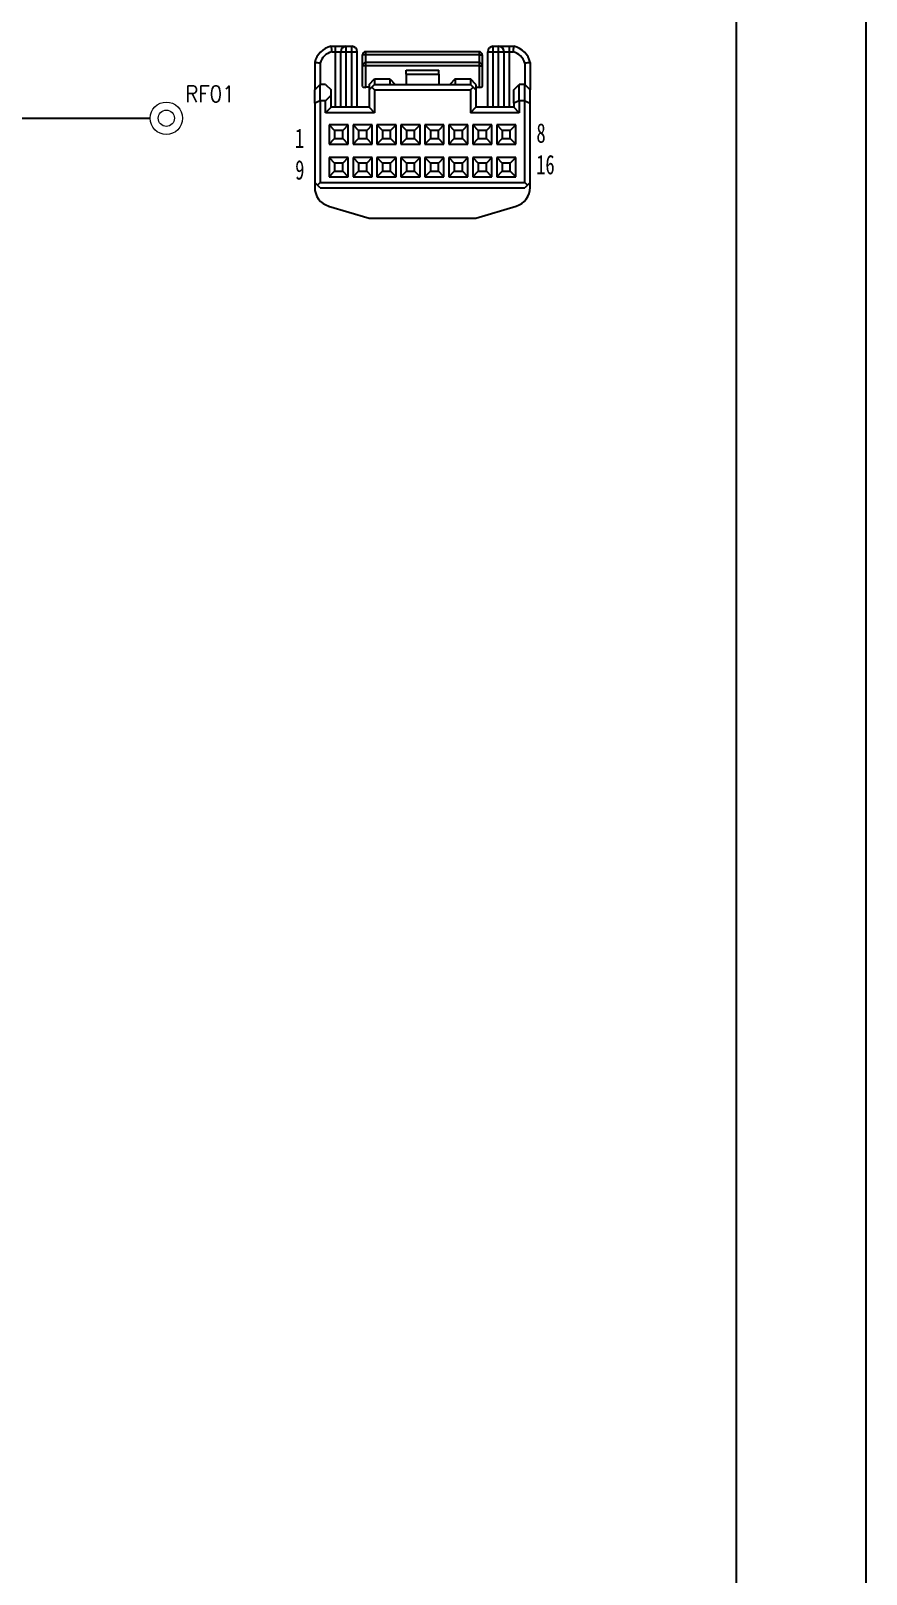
# Model space of a CAD drawing. Header units: inches. Extents: x 47316 to 59086, y 3141 to 11743.
# Drawn here: x 51902 to 52030.9, y 7289.7 to 7527.8 of the extents above; entities that cross this region are included whole.
import ezdxf

# ---------------------------------------------------------------- set-up
doc = ezdxf.new("R2010")
doc.units = ezdxf.units.IN
doc.header["$MEASUREMENT"] = 0
doc.layers.add('Drawing Frame', color=7, linetype='Continuous')
doc.styles.add('MtX_FangSong_GB2312', font='')
doc.styles.get("Standard").update_dxf_attribs({"font": ''})
doc.styles.get('MtX_FangSong_GB2312').set_extended_font_data('FangSong_GB2312')
doc.styles.get('Standard').set_extended_font_data('SimSun')
doc.linetypes.add('_VH_OTCON', pattern='A,0.0001,[7,VeSys.shx,S=0.1,R=0,X=0,Y=0],-0.4,[7,VeSys.shx,S=0.1,R=0,X=0,Y=0],-0.4,["X",Standard,S=1,R=0,X=-0.5,Y=-0.5],-0.0001,[7,VeSys.shx,S=0.1,R=0,X=0,Y=0],-0.4', length=1.2002)

msp = doc.modelspace()

# ---------------------------------------------------------------- linework, layer by layer
at = {"color": 0, "lineweight": -3}
for p, q in [((52030.93, 6869.2), (52030.93, 7710.2)), ((52010.93, 6889.2), (52010.93, 7690.2))]:
    msp.add_line(p, q, dxfattribs=at)
at = {"color": 0, "lineweight": -3, "ltscale": 0.010001}
for p, q in [((51948.33, 7525.44), (51949, 7525.44)), ((51975.88, 7525.44), (51976.55, 7525.44))]:
    msp.add_line(p, q, dxfattribs=at)
at = {"color": 0, "lineweight": -3, "ltscale": 0.025}
for p, q in [((51949, 7525.44), (51950.68, 7525.44)), ((51974.2, 7525.44), (51975.88, 7525.44)), ((51953.2, 7522.42), (51953.2, 7524.1)), ((51971.68, 7524.1), (51971.68, 7522.42))]:
    msp.add_line(p, q, dxfattribs=at)
at = {"color": 0, "lineweight": -3, "ltscale": 0.0125}
for p, q in [((51949, 7524.6), (51949, 7525.44)), ((51950.68, 7525.44), (51951.52, 7525.44)), ((51950.68, 7524.6), (51950.68, 7525.44)), ((51951.52, 7524.6), (51951.52, 7525.44)), ((51973.36, 7525.44), (51974.2, 7525.44)), ((51973.36, 7524.6), (51973.36, 7525.44)), ((51974.2, 7524.6), (51974.2, 7525.44)), ((51975.88, 7524.6), (51975.88, 7525.44)), ((51949, 7524.6), (51952.36, 7524.6)), ((51972.52, 7524.6), (51975.88, 7524.6)), ((51955.05, 7520.4), (51955.05, 7519.56)), ((51957.4, 7520.4), (51957.4, 7519.56)), ((51967.48, 7520.4), (51967.48, 7519.56)), ((51969.83, 7520.4), (51969.83, 7519.56)), ((51947.49, 7519.56), (51946.65, 7519.56)), ((51948.33, 7517.88), (51948.33, 7518.72)), ((51954.21, 7519.56), (51954.21, 7518.72)), ((51970.67, 7519.56), (51970.67, 7518.72)), ((51978.23, 7519.56), (51977.39, 7519.56)), ((51947.49, 7517.04), (51946.65, 7517.04)), ((51978.23, 7517.04), (51977.39, 7517.04))]:
    msp.add_line(p, q, dxfattribs=at)
at = {"color": 0, "lineweight": -3, "ltscale": 0.0625}
for p, q in [((51945.81, 7522.92), (51945.81, 7518.72)), ((51979.07, 7522.92), (51979.07, 7518.72))]:
    msp.add_line(p, q, dxfattribs=at)
at = {"color": 0, "lineweight": -3, "ltscale": 0.048476}
for p, q in [((51946.65, 7522.82), (51946.65, 7519.56)), ((51978.23, 7522.82), (51978.23, 7519.56))]:
    msp.add_line(p, q, dxfattribs=at)
at = {"color": 0, "lineweight": -3, "ltscale": 0.008472}
for p, q in [((51948.43, 7524.6), (51949, 7524.6)), ((51975.88, 7524.6), (51976.45, 7524.6))]:
    msp.add_line(p, q, dxfattribs=at)
at = {"color": 0, "lineweight": -3, "ltscale": 0.127499}
for p, q in [((51949, 7516.03), (51949, 7524.6)), ((51949.84, 7516.03), (51949.84, 7524.6)), ((51950.68, 7516.03), (51950.68, 7524.6)), ((51951.52, 7516.03), (51951.52, 7524.6)), ((51952.36, 7516.03), (51952.36, 7524.6)), ((51972.52, 7516.03), (51972.52, 7524.6)), ((51973.36, 7516.03), (51973.36, 7524.6)), ((51974.2, 7516.03), (51974.2, 7524.6)), ((51975.04, 7516.03), (51975.04, 7524.6)), ((51975.88, 7516.03), (51975.88, 7524.6))]:
    msp.add_line(p, q, dxfattribs=at)
at = {"color": 0, "lineweight": -3, "ltscale": 0.0075}
for p, q in [((51953.7, 7524.1), (51953.2, 7524.1)), ((51953.7, 7522.42), (51953.2, 7522.42)), ((51953.7, 7524.1), (51953.7, 7524.6)), ((51953.7, 7522.42), (51953.7, 7522.92)), ((51971.17, 7524.6), (51971.17, 7524.1)), ((51971.17, 7524.1), (51971.68, 7524.1)), ((51971.17, 7522.92), (51971.17, 7522.42)), ((51971.17, 7522.42), (51971.68, 7522.42)), ((51954.21, 7519.11), (51953.7, 7519.11)), ((51970.67, 7519.11), (51971.17, 7519.11))]:
    msp.add_line(p, q, dxfattribs=at)
at = {"color": 0, "lineweight": -3, "ltscale": 0.047373}
for p, q in [((51953.2, 7519.23), (51953.2, 7522.42)), ((51971.68, 7522.42), (51971.68, 7519.23))]:
    msp.add_line(p, q, dxfattribs=at)
at = {"color": 0, "lineweight": -3, "ltscale": 0.260001}
for p, q in [((51971.17, 7524.6), (51953.7, 7524.6)), ((51971.17, 7524.1), (51953.7, 7524.1)), ((51971.17, 7522.92), (51953.7, 7522.92)), ((51971.17, 7522.42), (51953.7, 7522.42))]:
    msp.add_line(p, q, dxfattribs=at)
at = {"color": 0, "lineweight": -3, "ltscale": 0.0175}
for p, q in [((51953.7, 7522.92), (51953.7, 7524.1)), ((51971.17, 7524.1), (51971.17, 7522.92))]:
    msp.add_line(p, q, dxfattribs=at)
at = {"color": 0, "lineweight": -3, "ltscale": 0.04928}
for p, q in [((51953.7, 7519.11), (51953.7, 7522.42)), ((51971.17, 7522.42), (51971.17, 7519.11))]:
    msp.add_line(p, q, dxfattribs=at)
at = {"color": 0, "lineweight": -3, "ltscale": 0.017678}
for p, q in [((51954.21, 7519.56), (51955.05, 7520.4)), ((51957.4, 7520.4), (51958.24, 7519.56)), ((51967.48, 7520.4), (51966.64, 7519.56)), ((51970.67, 7519.56), (51969.83, 7520.4)), ((51946.65, 7519.56), (51945.81, 7518.72)), ((51947.49, 7519.56), (51948.33, 7518.72)), ((51947.49, 7517.04), (51948.33, 7517.88)), ((51976.55, 7518.72), (51977.39, 7519.56)), ((51978.23, 7519.56), (51979.07, 7518.72)), ((51947.49, 7515.19), (51948.33, 7516.03)), ((51954.21, 7516.03), (51955.05, 7515.19)), ((51969.83, 7515.19), (51970.67, 7516.03)), ((51977.39, 7515.19), (51976.55, 7516.03)), ((51948.03, 7513.3), (51948.87, 7512.46)), ((51950.97, 7513.3), (51950.13, 7512.46)), ((51951.73, 7513.3), (51952.57, 7512.46)), ((51954.67, 7513.3), (51953.83, 7512.46)), ((51955.42, 7513.3), (51956.26, 7512.46)), ((51958.36, 7513.3), (51957.52, 7512.46)), ((51959.12, 7513.3), (51959.96, 7512.46)), ((51962.06, 7513.3), (51961.22, 7512.46)), ((51962.82, 7513.3), (51963.66, 7512.46)), ((51965.76, 7513.3), (51964.92, 7512.46)), ((51966.51, 7513.3), (51967.35, 7512.46)), ((51969.45, 7513.3), (51968.61, 7512.46)), ((51970.21, 7513.3), (51971.05, 7512.46)), ((51973.15, 7513.3), (51972.31, 7512.46)), ((51973.9, 7513.3), (51974.74, 7512.46)), ((51976.84, 7513.3), (51976, 7512.46)), ((51948.03, 7510.36), (51948.87, 7511.2)), ((51950.97, 7510.36), (51950.13, 7511.2)), ((51951.73, 7510.36), (51952.57, 7511.2)), ((51954.67, 7510.36), (51953.83, 7511.2)), ((51955.42, 7510.36), (51956.26, 7511.2)), ((51958.36, 7510.36), (51957.52, 7511.2)), ((51959.12, 7510.36), (51959.96, 7511.2)), ((51962.06, 7510.36), (51961.22, 7511.2)), ((51962.82, 7510.36), (51963.66, 7511.2)), ((51965.76, 7510.36), (51964.92, 7511.2)), ((51966.51, 7510.36), (51967.35, 7511.2)), ((51969.45, 7510.36), (51968.61, 7511.2)), ((51970.21, 7510.36), (51971.05, 7511.2)), ((51973.15, 7510.36), (51972.31, 7511.2)), ((51973.9, 7510.36), (51974.74, 7511.2)), ((51976.84, 7510.36), (51976, 7511.2)), ((51948.03, 7508.26), (51948.87, 7507.42)), ((51950.97, 7508.26), (51950.13, 7507.42)), ((51951.73, 7508.26), (51952.57, 7507.42)), ((51954.67, 7508.26), (51953.83, 7507.42)), ((51955.42, 7508.26), (51956.26, 7507.42)), ((51958.36, 7508.26), (51957.52, 7507.42)), ((51959.12, 7508.26), (51959.96, 7507.42)), ((51962.06, 7508.26), (51961.22, 7507.42)), ((51962.82, 7508.26), (51963.66, 7507.42)), ((51965.76, 7508.26), (51964.92, 7507.42)), ((51966.51, 7508.26), (51967.35, 7507.42)), ((51969.45, 7508.26), (51968.61, 7507.42)), ((51970.21, 7508.26), (51971.05, 7507.42)), ((51973.15, 7508.26), (51972.31, 7507.42)), ((51973.9, 7508.26), (51974.74, 7507.42)), ((51976.84, 7508.26), (51976, 7507.42)), ((51948.03, 7505.32), (51948.87, 7506.16)), ((51950.97, 7505.32), (51950.13, 7506.16)), ((51951.73, 7505.32), (51952.57, 7506.16)), ((51954.67, 7505.32), (51953.83, 7506.16)), ((51955.42, 7505.32), (51956.26, 7506.16)), ((51958.36, 7505.32), (51957.52, 7506.16)), ((51959.12, 7505.32), (51959.96, 7506.16)), ((51962.06, 7505.32), (51961.22, 7506.16)), ((51962.82, 7505.32), (51963.66, 7506.16)), ((51965.76, 7505.32), (51964.92, 7506.16)), ((51966.51, 7505.32), (51967.35, 7506.16)), ((51969.45, 7505.32), (51968.61, 7506.16)), ((51970.21, 7505.32), (51971.05, 7506.16)), ((51973.15, 7505.32), (51972.31, 7506.16)), ((51973.9, 7505.32), (51974.74, 7506.16)), ((51976.84, 7505.32), (51976, 7506.16))]:
    msp.add_line(p, q, dxfattribs=at)
at = {"color": 0, "lineweight": -3, "ltscale": 0.035001}
for p, q in [((51955.05, 7520.4), (51957.4, 7520.4)), ((51967.48, 7520.4), (51969.83, 7520.4))]:
    msp.add_line(p, q, dxfattribs=at)
at = {"color": 0, "lineweight": -3, "ltscale": 0.009042}
for p, q in [((51959.92, 7521.14), (51959.92, 7521.74)), ((51964.96, 7521.14), (51964.96, 7521.74))]:
    msp.add_line(p, q, dxfattribs=at)
at = {"color": 0, "lineweight": -3, "ltscale": 0.075}
for p, q in [((51959.92, 7521.74), (51964.96, 7521.74)), ((51959.92, 7521.14), (51964.96, 7521.14))]:
    msp.add_line(p, q, dxfattribs=at)
at = {"color": 0, "lineweight": -3, "ltscale": 0.023458}
for p, q in [((51959.92, 7521.14), (51959.92, 7519.56)), ((51964.96, 7521.14), (51964.96, 7519.56))]:
    msp.add_line(p, q, dxfattribs=at)
at = {"color": 0, "lineweight": -3, "ltscale": 0.030177}
for p, q in [((51945.81, 7516.69), (51945.81, 7518.72)), ((51976.55, 7516.69), (51976.55, 7518.72)), ((51979.07, 7516.69), (51979.07, 7518.72))]:
    msp.add_line(p, q, dxfattribs=at)
at = {"color": 0, "lineweight": -3, "ltscale": 0.0375}
for p, q in [((51946.65, 7517.04), (51946.65, 7519.56)), ((51977.39, 7517.04), (51977.39, 7519.56)), ((51978.23, 7517.04), (51978.23, 7519.56))]:
    msp.add_line(p, q, dxfattribs=at)
at = {"color": 0, "lineweight": -3, "ltscale": 0.027499}
for p, q in [((51948.33, 7516.03), (51948.33, 7517.88)), ((51947.49, 7515.19), (51947.49, 7517.04)), ((51977.39, 7517.04), (51977.39, 7515.19))]:
    msp.add_line(p, q, dxfattribs=at)
at = {"color": 0, "lineweight": -3, "ltscale": 0.008839}
for p, q in [((51954.21, 7518.72), (51955.05, 7519.56)), ((51955.05, 7518.72), (51954.63, 7519.14)), ((51970.67, 7518.72), (51969.83, 7519.56)), ((51970.25, 7519.14), (51969.83, 7518.72)), ((51946.65, 7503.6), (51945.81, 7504.44)), ((51946.65, 7504.44), (51946.23, 7504.02))]:
    msp.add_line(p, q, dxfattribs=at)
at = {"color": 0, "lineweight": -3, "ltscale": 0.039999}
for p, q in [((51954.21, 7518.72), (51954.21, 7516.03)), ((51970.67, 7518.72), (51970.67, 7516.03))]:
    msp.add_line(p, q, dxfattribs=at)
at = {"color": 0, "lineweight": -3, "ltscale": 0.220001}
for p, q in [((51955.05, 7519.56), (51969.83, 7519.56)), ((51955.05, 7518.72), (51969.83, 7518.72))]:
    msp.add_line(p, q, dxfattribs=at)
at = {"color": 0, "lineweight": -3, "ltscale": 0.052499}
for p, q in [((51955.05, 7518.72), (51955.05, 7515.19)), ((51969.83, 7518.72), (51969.83, 7515.19))]:
    msp.add_line(p, q, dxfattribs=at)
at = {"color": 0, "lineweight": -3, "ltscale": 0.01353}
for p, q in [((51946.65, 7517.04), (51945.81, 7516.69)), ((51977.39, 7517.04), (51976.55, 7516.69)), ((51978.23, 7517.04), (51979.07, 7516.69))]:
    msp.add_line(p, q, dxfattribs=at)
at = {"color": 0, "lineweight": -3, "ltscale": 0.182323}
msp.add_line((51945.81, 7516.69), (51945.81, 7504.44), dxfattribs=at)
at = {"color": 0, "lineweight": -3, "ltscale": 0.1875}
msp.add_line((51946.65, 7517.04), (51946.65, 7504.44), dxfattribs=at)
at = {"color": 0, "lineweight": -3, "ltscale": 0.1125}
for p, q in [((51955.05, 7515.19), (51947.49, 7515.19)), ((51977.39, 7515.19), (51969.83, 7515.19))]:
    msp.add_line(p, q, dxfattribs=at)
at = {"color": 0, "lineweight": -3, "ltscale": 0.0875}
for p, q in [((51954.21, 7516.03), (51948.33, 7516.03)), ((51976.55, 7516.03), (51970.67, 7516.03))]:
    msp.add_line(p, q, dxfattribs=at)
at = {"color": 0, "lineweight": -3, "ltscale": 0.009822}
msp.add_line((51976.55, 7516.69), (51976.55, 7516.03), dxfattribs=at)
at = {"color": 0, "linetype": '_VH_OTCON', "lineweight": -3, "ltscale": 5}
msp.add_line((51854.43, 7514.34), (51920.4, 7514.34), dxfattribs=at)
at = {"color": 0, "lineweight": -3, "ltscale": 0.04375}
for p, q in [((51950.97, 7513.3), (51948.03, 7513.3)), ((51948.03, 7513.3), (51948.03, 7510.36)), ((51950.97, 7510.36), (51950.97, 7513.3)), ((51954.67, 7513.3), (51951.73, 7513.3)), ((51951.73, 7513.3), (51951.73, 7510.36)), ((51954.67, 7510.36), (51954.67, 7513.3)), ((51958.36, 7513.3), (51955.42, 7513.3)), ((51955.42, 7513.3), (51955.42, 7510.36)), ((51958.36, 7510.36), (51958.36, 7513.3)), ((51962.06, 7513.3), (51959.12, 7513.3)), ((51959.12, 7513.3), (51959.12, 7510.36)), ((51962.06, 7510.36), (51962.06, 7513.3)), ((51965.76, 7513.3), (51962.82, 7513.3)), ((51962.82, 7513.3), (51962.82, 7510.36)), ((51965.76, 7510.36), (51965.76, 7513.3)), ((51969.45, 7513.3), (51966.51, 7513.3)), ((51966.51, 7513.3), (51966.51, 7510.36)), ((51969.45, 7510.36), (51969.45, 7513.3)), ((51973.15, 7513.3), (51970.21, 7513.3)), ((51970.21, 7513.3), (51970.21, 7510.36)), ((51973.15, 7510.36), (51973.15, 7513.3)), ((51976.84, 7513.3), (51973.9, 7513.3)), ((51973.9, 7513.3), (51973.9, 7510.36)), ((51976.84, 7510.36), (51976.84, 7513.3)), ((51948.03, 7510.36), (51950.97, 7510.36)), ((51951.73, 7510.36), (51954.67, 7510.36)), ((51955.42, 7510.36), (51958.36, 7510.36)), ((51959.12, 7510.36), (51962.06, 7510.36)), ((51962.82, 7510.36), (51965.76, 7510.36)), ((51966.51, 7510.36), (51969.45, 7510.36)), ((51970.21, 7510.36), (51973.15, 7510.36)), ((51973.9, 7510.36), (51976.84, 7510.36)), ((51950.97, 7508.26), (51948.03, 7508.26)), ((51948.03, 7508.26), (51948.03, 7505.32)), ((51950.97, 7505.32), (51950.97, 7508.26)), ((51954.67, 7508.26), (51951.73, 7508.26)), ((51951.73, 7508.26), (51951.73, 7505.32)), ((51954.67, 7505.32), (51954.67, 7508.26)), ((51958.36, 7508.26), (51955.42, 7508.26)), ((51955.42, 7508.26), (51955.42, 7505.32)), ((51958.36, 7505.32), (51958.36, 7508.26)), ((51962.06, 7508.26), (51959.12, 7508.26)), ((51959.12, 7508.26), (51959.12, 7505.32)), ((51962.06, 7505.32), (51962.06, 7508.26)), ((51965.76, 7508.26), (51962.82, 7508.26)), ((51962.82, 7508.26), (51962.82, 7505.32)), ((51965.76, 7505.32), (51965.76, 7508.26)), ((51969.45, 7508.26), (51966.51, 7508.26)), ((51966.51, 7508.26), (51966.51, 7505.32)), ((51969.45, 7505.32), (51969.45, 7508.26)), ((51973.15, 7508.26), (51970.21, 7508.26)), ((51970.21, 7508.26), (51970.21, 7505.32)), ((51973.15, 7505.32), (51973.15, 7508.26)), ((51976.84, 7508.26), (51973.9, 7508.26)), ((51973.9, 7508.26), (51973.9, 7505.32)), ((51976.84, 7505.32), (51976.84, 7508.26)), ((51948.03, 7505.32), (51950.97, 7505.32)), ((51951.73, 7505.32), (51954.67, 7505.32)), ((51955.42, 7505.32), (51958.36, 7505.32)), ((51959.12, 7505.32), (51962.06, 7505.32)), ((51962.82, 7505.32), (51965.76, 7505.32)), ((51966.51, 7505.32), (51969.45, 7505.32)), ((51970.21, 7505.32), (51973.15, 7505.32)), ((51973.9, 7505.32), (51976.84, 7505.32))]:
    msp.add_line(p, q, dxfattribs=at)
at = {"color": 0, "lineweight": -3, "ltscale": 0.01875}
for p, q in [((51950.13, 7512.46), (51948.87, 7512.46)), ((51948.87, 7512.46), (51948.87, 7511.2)), ((51948.87, 7511.2), (51950.13, 7511.2)), ((51950.13, 7511.2), (51950.13, 7512.46)), ((51953.83, 7512.46), (51952.57, 7512.46)), ((51952.57, 7512.46), (51952.57, 7511.2)), ((51952.57, 7511.2), (51953.83, 7511.2)), ((51953.83, 7511.2), (51953.83, 7512.46)), ((51957.52, 7512.46), (51956.26, 7512.46)), ((51956.26, 7512.46), (51956.26, 7511.2)), ((51956.26, 7511.2), (51957.52, 7511.2)), ((51957.52, 7511.2), (51957.52, 7512.46)), ((51961.22, 7512.46), (51959.96, 7512.46)), ((51959.96, 7512.46), (51959.96, 7511.2)), ((51959.96, 7511.2), (51961.22, 7511.2)), ((51961.22, 7511.2), (51961.22, 7512.46)), ((51964.92, 7512.46), (51963.66, 7512.46)), ((51963.66, 7512.46), (51963.66, 7511.2)), ((51963.66, 7511.2), (51964.92, 7511.2)), ((51964.92, 7511.2), (51964.92, 7512.46)), ((51968.61, 7512.46), (51967.35, 7512.46)), ((51967.35, 7512.46), (51967.35, 7511.2)), ((51967.35, 7511.2), (51968.61, 7511.2)), ((51968.61, 7511.2), (51968.61, 7512.46)), ((51972.31, 7512.46), (51971.05, 7512.46)), ((51971.05, 7512.46), (51971.05, 7511.2)), ((51971.05, 7511.2), (51972.31, 7511.2)), ((51972.31, 7511.2), (51972.31, 7512.46)), ((51976, 7512.46), (51974.74, 7512.46)), ((51974.74, 7512.46), (51974.74, 7511.2)), ((51974.74, 7511.2), (51976, 7511.2)), ((51976, 7511.2), (51976, 7512.46)), ((51950.13, 7507.42), (51948.87, 7507.42)), ((51948.87, 7507.42), (51948.87, 7506.16)), ((51948.87, 7506.16), (51950.13, 7506.16)), ((51950.13, 7506.16), (51950.13, 7507.42)), ((51953.83, 7507.42), (51952.57, 7507.42)), ((51952.57, 7507.42), (51952.57, 7506.16)), ((51952.57, 7506.16), (51953.83, 7506.16)), ((51953.83, 7506.16), (51953.83, 7507.42)), ((51957.52, 7507.42), (51956.26, 7507.42)), ((51956.26, 7507.42), (51956.26, 7506.16)), ((51956.26, 7506.16), (51957.52, 7506.16)), ((51957.52, 7506.16), (51957.52, 7507.42)), ((51961.22, 7507.42), (51959.96, 7507.42)), ((51959.96, 7507.42), (51959.96, 7506.16)), ((51959.96, 7506.16), (51961.22, 7506.16)), ((51961.22, 7506.16), (51961.22, 7507.42)), ((51964.92, 7507.42), (51963.66, 7507.42)), ((51963.66, 7507.42), (51963.66, 7506.16)), ((51963.66, 7506.16), (51964.92, 7506.16)), ((51964.92, 7506.16), (51964.92, 7507.42)), ((51968.61, 7507.42), (51967.35, 7507.42)), ((51967.35, 7507.42), (51967.35, 7506.16)), ((51967.35, 7506.16), (51968.61, 7506.16)), ((51968.61, 7506.16), (51968.61, 7507.42)), ((51972.31, 7507.42), (51971.05, 7507.42)), ((51971.05, 7507.42), (51971.05, 7506.16)), ((51971.05, 7506.16), (51972.31, 7506.16)), ((51972.31, 7506.16), (51972.31, 7507.42)), ((51976, 7507.42), (51974.74, 7507.42)), ((51974.74, 7507.42), (51974.74, 7506.16)), ((51974.74, 7506.16), (51976, 7506.16)), ((51976, 7506.16), (51976, 7507.42))]:
    msp.add_line(p, q, dxfattribs=at)
at = {"color": 0, "lineweight": -3, "ltscale": 0.011518}
msp.add_line((51945.81, 7504.44), (51945.81, 7503.67), dxfattribs=at)
at = {"color": 0, "lineweight": -3, "ltscale": 0.097022}
for p, q in [((51947.96, 7500.77), (51954.21, 7498.9)), ((51970.67, 7498.9), (51976.92, 7500.77))]:
    msp.add_line(p, q, dxfattribs=at)
at = {"color": 0, "lineweight": -3, "ltscale": 0.245001}
msp.add_line((51954.21, 7498.9), (51970.67, 7498.9), dxfattribs=at)
at = {"color": 0, "linetype": 'Continuous', "lineweight": 15}
for radius in [2.5, 1.25]:
    msp.add_circle((51922.9, 7514.34), radius, dxfattribs=at)
at = {"color": 0, "lineweight": -3}
for centre, radius, start, end in [((51949.08, 7522.17), 3.36, 102.9722, 167.0278), ((51995.89, 7530.82), 47.86, 186.448, 187.4611), ((51950.68, 7524.6), 0.84, 90, 180), ((51951.52, 7524.6), 0.84, 0, 90), ((51973.36, 7524.6), 0.84, 90, 180), ((51974.2, 7524.6), 0.84, 0, 90), ((51929.29, 7530.78), 47.56, 352.537, 353.5564), ((51975.8, 7522.17), 3.36, 12.9722, 77.0278), ((51940.25, 7473.85), 49.38, 82.5607, 83.5425), ((51949.08, 7522.17), 2.52, 104.9843, 165.0106), ((51953.7, 7524.1), 0.504, 90, 180), ((51953.7, 7522.42), 0.504, 90, 180), ((51971.17, 7524.1), 0.504, 0, 90), ((51971.17, 7522.42), 0.504, 0, 90), ((51975.8, 7522.17), 2.52, 14.9895, 75.0158), ((51984.65, 7473.66), 49.58, 96.459, 97.437), ((51948.83, 7503.67), 3.02, 180, 253.3008)]:
    msp.add_arc(centre, radius, start, end, dxfattribs=at)
for centre, major_axis, start_param, end_param in [((51953.7, 7519.23), (-0.504, 0), 0, 1.570796), ((51971.17, 7519.23), (0.504, 0), 4.712389, 6.283185)]:
    msp.add_ellipse(centre, major_axis=major_axis, ratio=0.254237, start_param=start_param, end_param=end_param, dxfattribs=at)
at = {"layer": 'Drawing Frame', "color": 0}
for p, q in [((51978.23, 7504.44), (51978.23, 7517.04)), ((51979.07, 7504.44), (51979.07, 7516.69)), ((51946.65, 7504.44), (51978.23, 7504.44)), ((51946.65, 7503.6), (51978.23, 7503.6)), ((51978.23, 7504.44), (51978.65, 7504.02)), ((51979.07, 7504.44), (51978.23, 7503.6)), ((51979.07, 7503.67), (51979.07, 7504.44))]:
    msp.add_line(p, q, dxfattribs=at)
msp.add_arc((51976.05, 7503.67), 3.02, 286.6992, 0, dxfattribs=at)

# ---------------------------------------------------------------- texts
at = {"color": 0, "style": 'MtX_FangSong_GB2312', "width": 0.7}
for s, p in [('8', (51980.03, 7510.56)), ('1', (51942.75, 7509.75)), ('16', (51979.99, 7505.69)), ('9', (51942.79, 7504.88))]:
    msp.add_text(s, height=3, dxfattribs=at).set_placement(p)
at = {"color": 21, "linetype": 'Continuous', "lineweight": 15, "insert": (51925.83, 7519.34), "char_height": 2.5, "width": 8.4643, "attachment_point": 1}
msp.add_mtext('\\Fromans.shx;\\W0.9000000000;\\T1.0000000000;\\o\\lRF01', dxfattribs=at)

doc.saveas('drawing.dxf')
